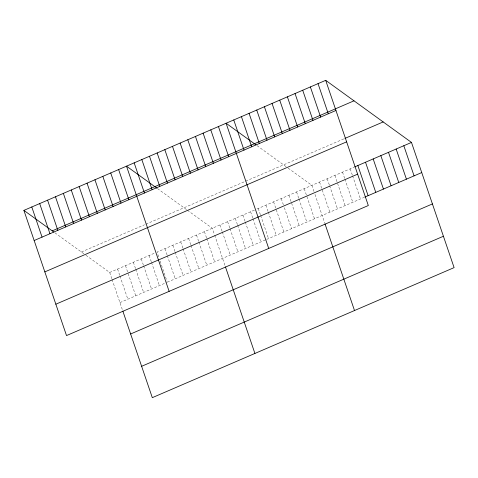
<?xml version="1.0" encoding="UTF-8"?>
<svg xmlns="http://www.w3.org/2000/svg" width="478" height="478" viewBox="0 0 478 478"><rect width="100%" height="100%" fill="white"/><g stroke="black" fill="none" stroke-linecap="round" stroke-linejoin="round"><path stroke-width="0.36" stroke-dasharray="2.39 1.79" d="M81.379 251.978L144.523 224.774M145.838 224.206L344.226 138.716M85.909 255.258L109.689 272.472L155.075 252.916M254.433 210.099L157.047 252.061L159.198 258.371M256.985 209L354.025 167.186M119.954 302.61L166.649 282.486M167.312 282.205L265.971 239.687M266.61 239.412L364.284 197.324M257.062 145.659L286.412 166.9M288.109 168.131L311.889 185.339L314.034 191.648M157.471 188.571L186.82 209.812M187.388 210.224L212.298 228.257L214.449 234.567M54.862 232.786L84.212 254.027M350.195 168.836L352.34 175.145M352.579 175.844L360.454 198.973M342.535 172.134L344.68 178.443M344.919 179.142L352.794 202.278M334.869 175.438L345.134 205.576M327.209 178.736L329.36 185.046M329.599 185.745L337.474 208.88M319.549 182.04L329.814 212.178M314.99 194.45L324.819 223.322M304.229 188.643L314.488 218.781M296.569 191.941L298.714 198.251M298.953 198.95L306.828 222.085M288.909 195.245L299.168 225.383M281.243 198.543L283.394 204.853M284.35 207.655L291.508 228.687M273.583 201.847L283.848 231.985M265.923 205.146L268.074 211.455M268.313 212.154L276.188 235.29M258.263 208.45L260.408 214.759M260.647 215.459L268.522 238.588M250.603 211.748L252.748 218.058M252.987 218.757L260.863 241.892M242.944 215.052L245.089 221.362M245.328 222.061L253.203 245.19M235.284 218.35L237.429 224.66M237.668 225.359L245.543 248.494M227.618 221.655L229.769 227.964M230.008 228.663L237.883 251.792M219.958 224.953L222.109 231.262M222.348 231.961L230.223 255.097M214.688 235.266L225.228 266.24M204.405 231.657L206.556 237.966M206.795 238.665L214.67 261.801M196.512 235.056L198.663 241.366M198.902 242.065L206.777 265.2M188.619 238.456L190.77 244.766M191.009 245.471L198.884 268.6M180.726 241.862L182.877 248.166M183.116 248.871L190.991 272M172.833 245.262L174.984 251.571M175.223 252.27L183.098 275.4M164.94 248.662L167.091 254.971M167.33 255.67L175.205 278.805M160.148 261.173L167.073 281.506M149.154 255.467L151.305 261.771M151.544 262.476L159.419 285.605M141.261 258.867L143.412 265.176M143.651 265.876L151.526 289.005M133.368 262.267L135.519 268.576M135.758 269.275L143.633 292.411M125.475 265.666L135.74 295.81M117.582 269.066L119.733 275.376M119.972 276.081L127.847 299.21M109.689 272.472L111.84 278.782M112.079 279.481L122.619 310.455"/><path stroke-width="0.72" d="M325.691 80.334L368.311 205.528L66.52 335.574L23.9 210.38L325.691 80.334L411.48 142.426L454.1 267.62L152.309 397.666L122.846 311.106M52.21 230.868L354.001 100.822M34.159 240.524L335.95 110.478M344.865 138.441L383.171 121.938M44.842 271.886L346.628 141.847M354.664 166.912L411.48 142.426M55.842 304.205L357.634 174.159M364.923 197.05L421.739 172.564M130.631 333.979L432.417 203.933M141.631 366.297L443.423 236.251M255.999 144.888L226.1 123.246L268.72 248.446M156.939 188.189L126.509 166.165L169.128 291.359M23.9 210.38L53.799 232.021M403.82 145.724L414.079 175.868M396.16 149.028L406.42 179.166M388.5 152.327L398.76 182.471M380.835 155.631L391.1 185.769M373.175 158.929L383.44 189.073M365.515 162.233L375.774 192.371M357.855 165.531L368.114 195.675M318.031 83.638L328.29 113.776M310.365 86.936L320.63 117.08M302.705 90.24L312.971 120.378M295.046 93.539L305.305 123.683M287.386 96.843L297.645 126.981M325.04 223.979L354.509 310.533M279.726 100.141L289.985 130.285M272.066 103.445L282.325 133.583M264.406 106.743L274.665 136.887M256.74 110.048L267.005 140.185M249.08 113.346L259.345 143.49M241.42 116.644L251.679 146.788M233.76 119.948L244.019 150.092M218.44 126.551L228.699 156.694M210.78 129.849L221.039 159.993M203.114 133.153L213.379 163.297M195.454 136.451L205.719 166.595M187.794 139.755L198.053 169.899M225.455 266.891L254.917 353.451M180.134 143.053L190.393 173.197M172.474 146.358L182.733 176.501M164.814 149.656L175.073 179.8M157.154 152.96L167.414 183.104M149.489 156.258L159.754 186.402M141.829 159.562L152.094 189.7M134.169 162.861L144.428 193.004M118.616 169.565L128.875 199.708M110.723 172.964L120.982 203.108M102.83 176.37L113.089 206.508M94.937 179.77L105.196 209.908M87.044 183.17L97.303 213.313M79.151 186.569L89.41 216.713M71.258 189.975L81.517 220.113M63.365 193.375L73.624 223.513M55.472 196.775L65.731 226.919M47.579 200.174L57.838 230.318M39.686 203.574L49.945 233.718M31.793 206.98L42.052 237.118"/></g></svg>
